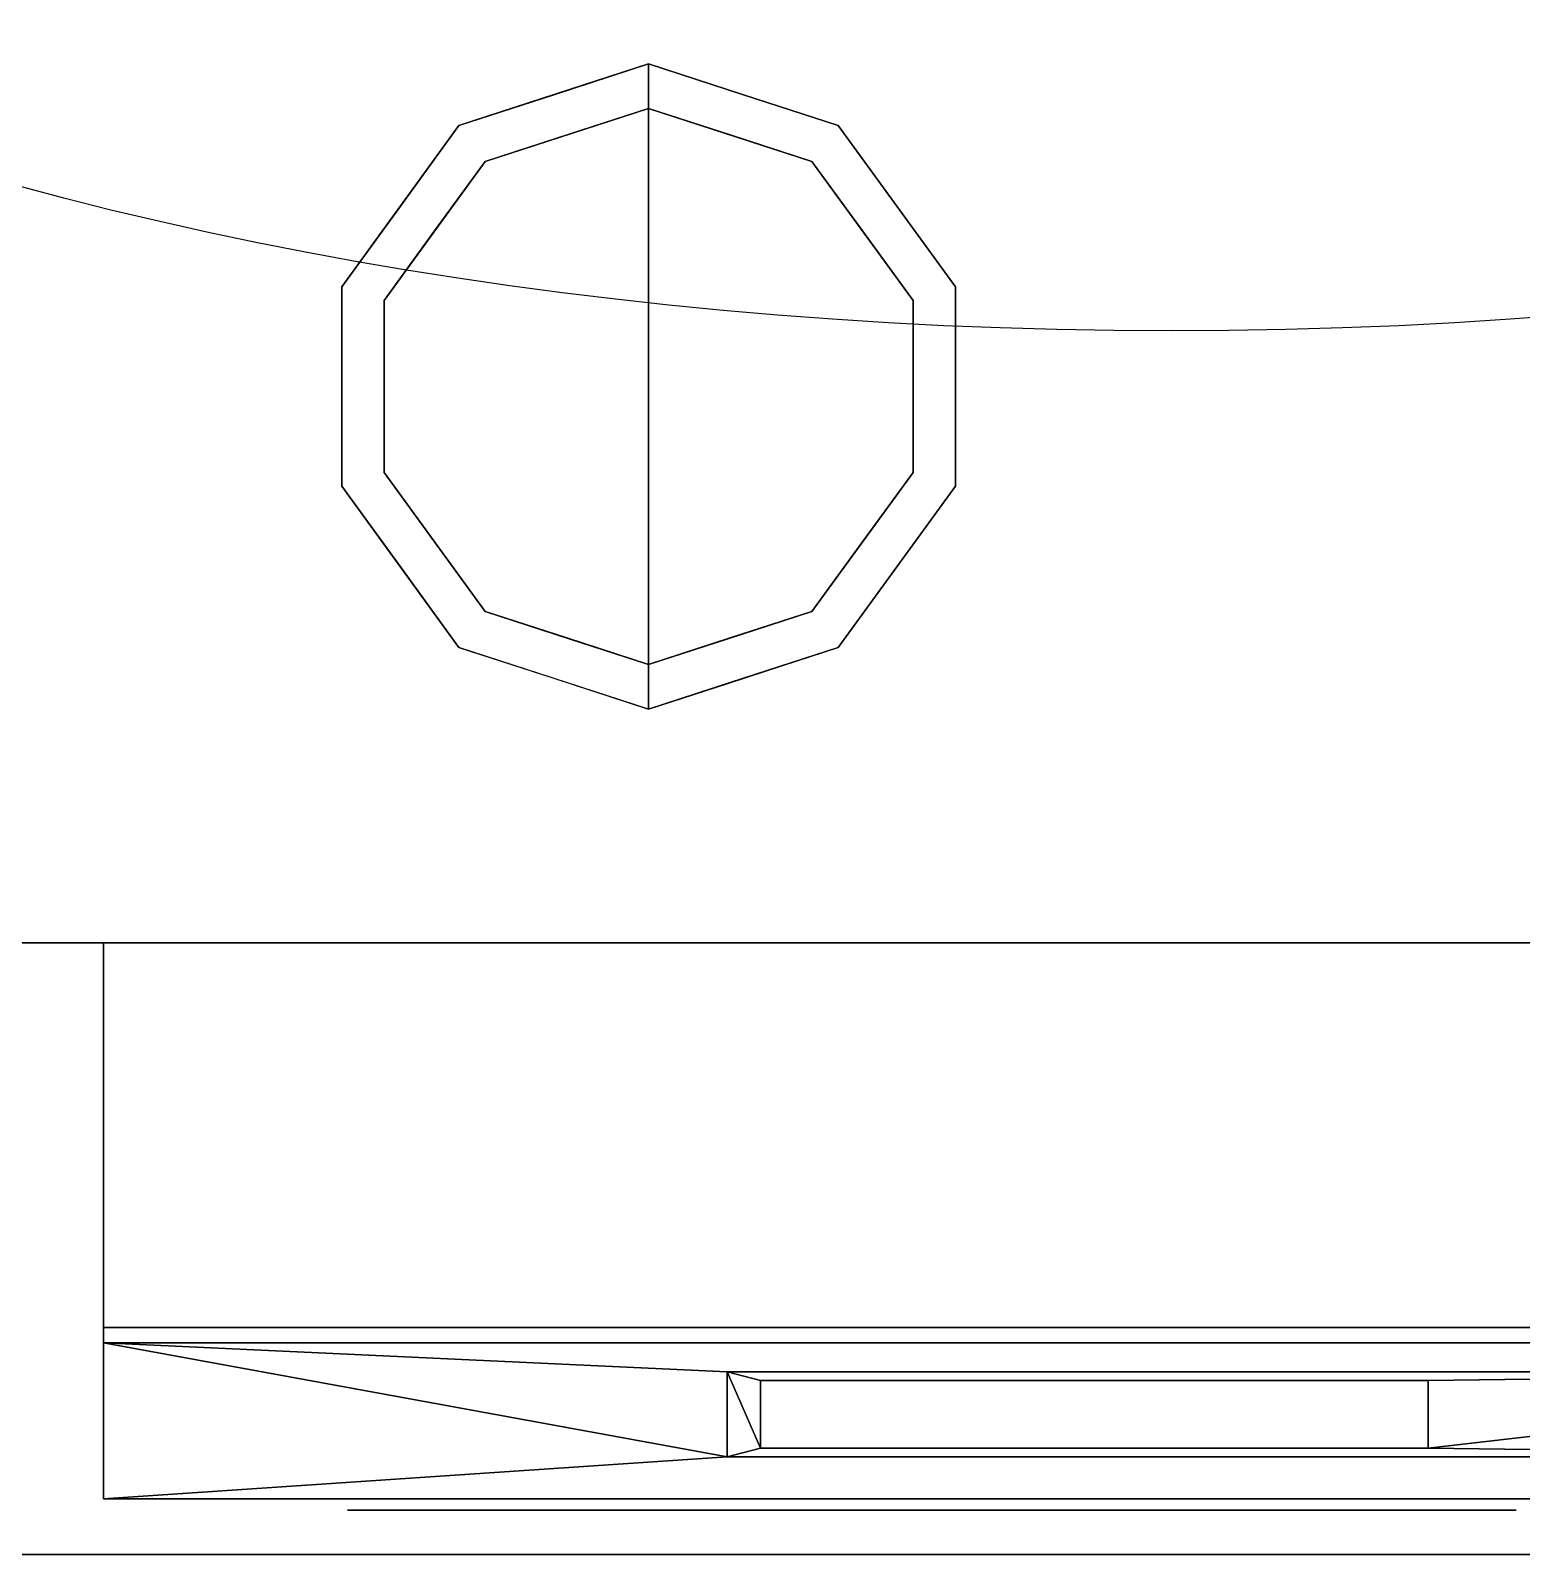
# Model space of a CAD drawing. Header units: millimetres. Extents: x -1 to 2254, y -1098 to 1.
# Drawn here: x 1850.4 to 1984.5, y -700 to -563 of the extents above; entities that cross this region are included whole.
import ezdxf

# ---------------------------------------------------------------- set-up
doc = ezdxf.new("R2010")
doc.units = ezdxf.units.MM
doc.linetypes.add('NASCOSTA', pattern=[9.525, 6.35, -3.175])
for name, color, linetype in [('IQ_200_2D', 1, 'Continuous'), ('IQ_200_3D', 1, 'Continuous'), ('IQ_204_2D', 7, 'Continuous'), ('IQ_204_3D', 7, 'Continuous'), ('IQ_BLACK_3D', 250, 'Continuous'), ('IQ_BLUE_3D', 5, 'Continuous'), ('IQ_DARKGRAY_3D', 252, 'Continuous'), ('IQ_GRAY_3D', 9, 'Continuous')]:
    doc.layers.add(name, color=color, linetype=linetype)

# ---------------------------------------------------------------- blocks, each defined once
blk = doc.blocks.new('hpp_elx_bi_tn_r')
at = {"layer": 'IQ_200_3D'}
mesh = blk.add_polyface(dxfattribs=at)
corners = [(0, -50, 568.83), (0, -34.6, 626.33), (0, -34.6, 675), (0, 0, 675), (0, 0, 47), (0, -50, 47)]
mesh.append_faces([[corners[k] for k in face] for face in [(1, 3, 0)]], dxfattribs={"vtx0": -1, "vtx1": -1})
mesh.append_faces([[corners[k] for k in face] for face in [(4, 5, 0, 3), (1, 2, 3)]], dxfattribs={"vtx2": -1})
mesh = blk.add_polyface(dxfattribs=at)
corners = [(369, -50, 47), (0, -50, 47), (0, 0, 47), (369, 0, 47)]
mesh.append_faces([[corners[k] for k in face] for face in [(0, 1, 2, 3)]])
mesh = blk.add_polyface(dxfattribs=at)
corners = [(369, 0, 675), (0, 0, 675), (0, -34.6, 675), (369, -34.6, 675)]
mesh.append_faces([[corners[k] for k in face] for face in [(0, 1, 2, 3)]])
mesh = blk.add_polyface(dxfattribs=at)
corners = [(369, -34.6, 675), (0, -34.6, 675), (0, -34.6, 626.33), (369, -34.6, 626.33)]
mesh.append_faces([[corners[k] for k in face] for face in [(0, 1, 2, 3)]])
mesh = blk.add_polyface(dxfattribs=at)
corners = [(369, -50, 47), (0, -50, 47), (0, -50, 568.83), (369, -50, 568.83)]
mesh.append_faces([[corners[k] for k in face] for face in [(0, 1, 2, 3)]])
at = {"layer": 'IQ_BLACK_3D'}
mesh = blk.add_polyface(dxfattribs=at)
corners = [(119.07, -45.45, 585.8), (119.07, -39.37, 608.52), (59.07, -39.37, 608.52), (59.07, -45.45, 585.8)]
mesh.append_faces([[corners[k] for k in face] for face in [(0, 1, 2, 3)]])
mesh = blk.add_polyface(dxfattribs=at)
corners = [(21.95, -51, 557.65), (21.95, -51, 549.65), (126.98, -51, 549.65), (126.98, -51, 557.65)]
mesh.append_faces([[corners[k] for k in face] for face in [(0, 1, 2, 3)]])
mesh = blk.add_polyface(dxfattribs=at)
corners = [(21.95, -51, 545.65), (21.95, -51, 537.64), (126.98, -51, 537.64), (126.98, -51, 545.65)]
mesh.append_faces([[corners[k] for k in face] for face in [(0, 1, 2, 3)]])
mesh = blk.add_polyface(dxfattribs=at)
corners = [(21.95, -51, 533.64), (21.95, -51, 525.64), (126.98, -51, 525.64), (126.98, -51, 533.64)]
mesh.append_faces([[corners[k] for k in face] for face in [(0, 1, 2, 3)]])
mesh = blk.add_polyface(dxfattribs=at)
corners = [(21.95, -51, 521.64), (21.95, -51, 513.64), (126.98, -51, 513.64), (126.98, -51, 521.64)]
mesh.append_faces([[corners[k] for k in face] for face in [(0, 1, 2, 3)]])
mesh = blk.add_polyface(dxfattribs=at)
corners = [(21.95, -51, 509.64), (21.95, -51, 501.63), (126.98, -51, 501.63), (126.98, -51, 509.64)]
mesh.append_faces([[corners[k] for k in face] for face in [(0, 1, 2, 3)]])
mesh = blk.add_polyface(dxfattribs=at)
corners = [(21.95, -51, 497.63), (21.95, -51, 489.63), (126.98, -51, 489.63), (126.98, -51, 497.63)]
mesh.append_faces([[corners[k] for k in face] for face in [(0, 1, 2, 3)]])
mesh = blk.add_polyface(dxfattribs=at)
corners = [(21.95, -51, 485.63), (21.95, -51, 477.63), (126.98, -51, 477.63), (126.98, -51, 485.63)]
mesh.append_faces([[corners[k] for k in face] for face in [(0, 1, 2, 3)]])
mesh = blk.add_polyface(dxfattribs=at)
corners = [(21.95, -51, 473.62), (21.95, -51, 465.62), (126.98, -51, 465.62), (126.98, -51, 473.62)]
mesh.append_faces([[corners[k] for k in face] for face in [(0, 1, 2, 3)]])
mesh = blk.add_polyface(dxfattribs=at)
corners = [(21.95, -51, 461.62), (21.95, -51, 453.62), (126.98, -51, 453.62), (126.98, -51, 461.62)]
mesh.append_faces([[corners[k] for k in face] for face in [(0, 1, 2, 3)]])
mesh = blk.add_polyface(dxfattribs=at)
corners = [(21.95, -51, 449.62), (21.95, -51, 441.62), (126.98, -51, 441.62), (126.98, -51, 449.62)]
mesh.append_faces([[corners[k] for k in face] for face in [(0, 1, 2, 3)]])
mesh = blk.add_polyface(dxfattribs=at)
corners = [(21.95, -51, 437.61), (21.95, -51, 429.61), (126.98, -51, 429.61), (126.98, -51, 437.61)]
mesh.append_faces([[corners[k] for k in face] for face in [(0, 1, 2, 3)]])
mesh = blk.add_polyface(dxfattribs=at)
corners = [(21.95, -51, 425.61), (21.95, -51, 417.61), (126.98, -51, 417.61), (126.98, -51, 425.61)]
mesh.append_faces([[corners[k] for k in face] for face in [(0, 1, 2, 3)]])
mesh = blk.add_polyface(dxfattribs=at)
corners = [(21.95, -51, 413.61), (21.95, -51, 405.6), (126.98, -51, 405.6), (126.98, -51, 413.61)]
mesh.append_faces([[corners[k] for k in face] for face in [(0, 1, 2, 3)]])
mesh = blk.add_polyface(dxfattribs=at)
corners = [(21.95, -51, 401.6), (21.95, -51, 393.6), (126.98, -51, 393.6), (126.98, -51, 401.6)]
mesh.append_faces([[corners[k] for k in face] for face in [(0, 1, 2, 3)]])
mesh = blk.add_polyface(dxfattribs=at)
corners = [(21.95, -51, 389.6), (21.95, -51, 381.6), (126.98, -51, 381.6), (126.98, -51, 389.6)]
mesh.append_faces([[corners[k] for k in face] for face in [(0, 1, 2, 3)]])
mesh = blk.add_polyface(dxfattribs=at)
corners = [(21.95, -51, 377.6), (21.95, -51, 369.59), (126.98, -51, 369.59), (126.98, -51, 377.6)]
mesh.append_faces([[corners[k] for k in face] for face in [(0, 1, 2, 3)]])
mesh = blk.add_polyface(dxfattribs=at)
corners = [(21.95, -51, 151.53), (21.95, -51, 143.53), (126.98, -51, 143.53), (126.98, -51, 151.53)]
mesh.append_faces([[corners[k] for k in face] for face in [(0, 1, 2, 3)]])
mesh = blk.add_polyface(dxfattribs=at)
corners = [(21.95, -51, 139.53), (21.95, -51, 131.52), (126.98, -51, 131.52), (126.98, -51, 139.53)]
mesh.append_faces([[corners[k] for k in face] for face in [(0, 1, 2, 3)]])
mesh = blk.add_polyface(dxfattribs=at)
corners = [(21.95, -51, 127.52), (21.95, -51, 119.52), (126.98, -51, 119.52), (126.98, -51, 127.52)]
mesh.append_faces([[corners[k] for k in face] for face in [(0, 1, 2, 3)]])
mesh = blk.add_polyface(dxfattribs=at)
corners = [(21.95, -51, 115.52), (21.95, -51, 107.52), (126.98, -51, 107.52), (126.98, -51, 115.52)]
mesh.append_faces([[corners[k] for k in face] for face in [(0, 1, 2, 3)]])
mesh = blk.add_polyface(dxfattribs=at)
corners = [(21.95, -51, 103.52), (21.95, -51, 95.51), (126.98, -51, 95.51), (126.98, -51, 103.52)]
mesh.append_faces([[corners[k] for k in face] for face in [(0, 1, 2, 3)]])
mesh = blk.add_polyface(dxfattribs=at)
corners = [(21.95, -51, 91.51), (21.95, -51, 83.51), (126.98, -51, 83.51), (126.98, -51, 91.51)]
mesh.append_faces([[corners[k] for k in face] for face in [(0, 1, 2, 3)]])
mesh = blk.add_polyface(dxfattribs=at)
corners = [(21.95, -51, 79.51), (21.95, -51, 71.51), (126.98, -51, 71.51), (126.98, -51, 79.51)]
mesh.append_faces([[corners[k] for k in face] for face in [(0, 1, 2, 3)]])
mesh = blk.add_polyface(dxfattribs=at)
corners = [(21.95, -51, 67.51), (21.95, -51, 59.5), (126.98, -51, 59.5), (126.98, -51, 67.51)]
mesh.append_faces([[corners[k] for k in face] for face in [(0, 1, 2, 3)]])
mesh = blk.add_polyface(dxfattribs=at)
corners = [(21.95, -51, 247.56), (21.95, -51, 239.56), (126.98, -51, 239.56), (126.98, -51, 247.56)]
mesh.append_faces([[corners[k] for k in face] for face in [(0, 1, 2, 3)]])
mesh = blk.add_polyface(dxfattribs=at)
corners = [(21.95, -51, 235.56), (21.95, -51, 227.55), (126.98, -51, 227.55), (126.98, -51, 235.56)]
mesh.append_faces([[corners[k] for k in face] for face in [(0, 1, 2, 3)]])
mesh = blk.add_polyface(dxfattribs=at)
corners = [(21.95, -51, 223.55), (21.95, -51, 215.55), (126.98, -51, 215.55), (126.98, -51, 223.55)]
mesh.append_faces([[corners[k] for k in face] for face in [(0, 1, 2, 3)]])
mesh = blk.add_polyface(dxfattribs=at)
corners = [(21.95, -51, 211.55), (21.95, -51, 203.55), (126.98, -51, 203.55), (126.98, -51, 211.55)]
mesh.append_faces([[corners[k] for k in face] for face in [(0, 1, 2, 3)]])
mesh = blk.add_polyface(dxfattribs=at)
corners = [(21.95, -51, 199.54), (21.95, -51, 191.54), (126.98, -51, 191.54), (126.98, -51, 199.54)]
mesh.append_faces([[corners[k] for k in face] for face in [(0, 1, 2, 3)]])
mesh = blk.add_polyface(dxfattribs=at)
corners = [(21.95, -51, 187.54), (21.95, -51, 179.54), (126.98, -51, 179.54), (126.98, -51, 187.54)]
mesh.append_faces([[corners[k] for k in face] for face in [(0, 1, 2, 3)]])
mesh = blk.add_polyface(dxfattribs=at)
corners = [(21.95, -51, 175.54), (21.95, -51, 167.54), (126.98, -51, 167.54), (126.98, -51, 175.54)]
mesh.append_faces([[corners[k] for k in face] for face in [(0, 1, 2, 3)]])
mesh = blk.add_polyface(dxfattribs=at)
corners = [(21.95, -51, 163.53), (21.95, -51, 155.53), (126.98, -51, 155.53), (126.98, -51, 163.53)]
mesh.append_faces([[corners[k] for k in face] for face in [(0, 1, 2, 3)]])
at = {"layer": 'IQ_BLUE_3D'}
mesh = blk.add_polyface(dxfattribs=at)
corners = [(369, -35.97, 621.21), (369, -34.6, 626.33), (0, -34.6, 626.33), (0, -35.97, 621.21), (214.63, -35.97, 621.21), (223.47, -37.29, 616.28), (333.85, -37.29, 616.28), (342.69, -35.97, 621.21)]
mesh.append_faces([[corners[k] for k in face] for face in [(5, 6, 7, 4), (2, 3, 4, 1)]], dxfattribs={"vtx2": -1})
mesh.append_faces([[corners[k] for k in face] for face in [(7, 0, 1, 4)]], dxfattribs={"vtx2": -1, "vtx3": -1})
at = {"layer": 'IQ_DARKGRAY_3D'}
mesh = blk.add_polyface(dxfattribs=at)
corners = [(56.07, -38.59, 611.42), (56.07, -46.23, 582.9), (178.75, -46.23, 582.9), (178.75, -38.59, 611.42), (59.07, -45.45, 585.8), (59.07, -39.37, 608.52), (119.07, -39.37, 608.52), (119.07, -45.45, 585.8)]
mesh.append_faces([[corners[k] for k in face] for face in [(5, 0, 4), (1, 4, 0)]], dxfattribs={"vtx0": -1, "vtx1": -1})
mesh.append_faces([[corners[k] for k in face] for face in [(3, 6, 7), (6, 3, 0, 5), (7, 2, 3)]], dxfattribs={"vtx0": -1, "vtx2": -1})
mesh.append_faces([[corners[k] for k in face] for face in [(1, 2, 7, 4)]], dxfattribs={"vtx1": -1, "vtx3": -1})
at = {"layer": 'IQ_GRAY_3D'}
mesh = blk.add_polyface(dxfattribs=at)
corners = [(369, -35.97, 621.21), (342.69, -35.97, 621.21), (333.85, -37.29, 616.28), (223.47, -37.29, 616.28), (214.63, -35.97, 621.21), (0, -35.97, 621.21), (0, -50, 568.83), (369, -50, 568.83), (56.07, -38.59, 611.42), (178.75, -38.59, 611.42), (178.75, -46.23, 582.9), (56.07, -46.23, 582.9)]
mesh.append_faces([[corners[k] for k in face] for face in [(2, 7, 1), (4, 10, 3), (8, 5, 11), (6, 11, 5)]], dxfattribs={"vtx0": -1, "vtx1": -1})
mesh.append_faces([[corners[k] for k in face] for face in [(7, 3, 10)]], dxfattribs={"vtx0": -1, "vtx1": -1, "vtx2": -1})
mesh.append_faces([[corners[k] for k in face] for face in [(7, 2, 3)]], dxfattribs={"vtx0": -1, "vtx2": -1})
mesh.append_faces([[corners[k] for k in face] for face in [(9, 10, 4)]], dxfattribs={"vtx1": -1, "vtx2": -1})
mesh.append_faces([[corners[k] for k in face] for face in [(8, 9, 4, 5), (10, 11, 6, 7)]], dxfattribs={"vtx1": -1, "vtx3": -1})
mesh.append_faces([[corners[k] for k in face] for face in [(7, 0, 1)]], dxfattribs={"vtx2": -1})
blk = doc.blocks.new('ice_ref')
at = {"layer": 'IQ_204_2D'}
blk.add_ellipse((0, 0), major_axis=(-200, 0), ratio=0.45, dxfattribs=at)

msp = doc.modelspace()

# ---------------------------------------------------------------- linework, layer by layer
at = {"layer": 'IQ_200_2D'}
msp.add_lwpolyline([(0, 0), (2253, 0), (2253, -700), (0, -700)], close=True, dxfattribs=at)
at = {"layer": 'IQ_200_3D'}
for points in [[(2253, -700, 850), (0, -700, 850), (0, 0, 850), (2253, 0, 850)], [(2253, 0, 900), (0, 0, 900), (0, -700, 900), (2253, -700, 900)], [(2251, -645, 150), (2, -645, 150), (2, 0, 150), (2251, 0, 150)], [(2253, -700, 900), (0, -700, 900), (0, -700, 850), (2253, -700, 850)]]:
    msp.add_3dface(points, dxfattribs=at)
for points, invisible_edges in [([(27, -645, 198), (2, -645, 198), (2, -645, 150), (2251, -645, 150)], 8), ([(2251, -645, 150), (2251, -645, 198), (2226, -645, 198), (27, -645, 198)], 12), ([(2226, -645, 198), (2226, -645, 850), (27, -645, 850), (27, -645, 198)], 8), ([(2226, -645, 198), (2226, -645, 850), (27, -645, 850), (27, -645, 198)], 4)]:
    msp.add_3dface(points, dxfattribs=dict(at, invisible_edges=invisible_edges))
at = {"layer": 'IQ_204_2D', "linetype": 'NASCOSTA', "ltscale": 10}
msp.add_line((2, -645), (2251, -645), dxfattribs=at)
at = {"layer": 'IQ_204_2D', "linetype": 'NASCOSTA', "ltscale": 5}
msp.add_line((1857, -645), (1857, -695), dxfattribs=at)
at = {"layer": 'IQ_204_2D', "color": 7, "linetype": 'NASCOSTA', "ltscale": 10}
msp.add_lwpolyline([(2, 0), (2251, 0), (2251, -645), (2, -645)], close=True, dxfattribs=at)
at = {"layer": 'IQ_204_3D'}
for points, invisible_edges in [([(1906, -566, 25), (1906, -570, 25), (1891.31, -574.77, 25), (1888.95, -571.54, 25)], 4), ([(1897.48, -568.77, 150), (1897.48, -568.77, 150), (1906, -566, 150), (1898.88, -568.31, 25)], 13), ([(1906, -566, 150), (1906, -566, 150), (1906, -566, 25), (1898.88, -568.31, 25)], 9), ([(1914.52, -568.77, 150), (1914.52, -568.77, 25), (1906, -566, 25), (1906, -566, 150)], 1), ([(1906, -566, 25), (1923.05, -571.54, 25), (1920.69, -574.77, 25), (1906, -570, 25)], 2), ([(1897.48, -568.77, 150), (1897.48, -568.77, 150), (1898.88, -568.31, 25), (1893.92, -569.93, 25)], 11), ([(1897.48, -568.77, 150), (1897.48, -568.77, 150), (1893.92, -569.93, 25), (1888.95, -571.54, 150)], 6), ([(1923.05, -571.54, 25), (1914.52, -568.77, 25), (1914.52, -568.77, 150), (1923.05, -571.54, 150)], 10), ([(1906, -570), (1906, -595), (1882.22, -587.27), (1891.31, -574.77)], 2), ([(1888.95, -571.54, 25), (1888.95, -571.54, 25), (1888.95, -571.54, 150), (1893.92, -569.93, 25)], 6), ([(1898.65, -572.39, 25), (1898.65, -572.39, 25), (1906, -570, 25), (1898.87, -572.32)], 13), ([(1906, -570, 25), (1906, -570, 25), (1906, -570), (1898.87, -572.32)], 9), ([(1906, -570), (1906, -570, 25), (1913.35, -572.39, 25), (1913.35, -572.39)], 4), ([(1929.78, -587.27), (1906, -595), (1906, -570), (1920.69, -574.77)], 1), ([(1888.95, -571.54, 25), (1891.31, -574.77, 25), (1882.22, -587.27, 25), (1878.42, -586.04, 25)], 5), ([(1883.69, -578.79, 150), (1888.95, -571.54, 150), (1888.95, -571.54, 25), (1883.69, -578.79, 25)], 10), ([(1898.87, -572.32), (1898.87, -572.32), (1891.31, -574.77), (1898.65, -572.39, 25)], 13), ([(1891.31, -574.77, 25), (1891.31, -574.77, 25), (1898.65, -572.39, 25), (1891.31, -574.77)], 13), ([(1913.35, -572.39), (1913.35, -572.39, 25), (1920.69, -574.77, 25), (1920.69, -574.77)], 5), ([(1923.05, -571.54, 25), (1933.58, -586.04, 25), (1929.78, -587.27, 25), (1920.69, -574.77, 25)], 10), ([(1923.05, -571.54, 150), (1928.31, -578.79, 150), (1928.31, -578.79, 25), (1923.05, -571.54, 25)], 10), ([(1891.31, -574.77, 25), (1891.31, -574.77), (1886.76, -581.02), (1886.76, -581.02, 25)], 5), ([(1920.69, -574.77), (1920.69, -574.77, 25), (1925.24, -581.02, 25), (1925.24, -581.02)], 5), ([(1883.69, -578.79, 25), (1878.42, -586.04, 25), (1878.42, -586.04, 150), (1883.69, -578.79, 150)], 10), ([(1928.31, -578.79, 150), (1933.58, -586.04, 150), (1933.58, -586.04, 25), (1928.31, -578.79, 25)], 10), ([(1886.76, -581.02, 25), (1886.76, -581.02), (1882.22, -587.27), (1882.22, -587.27, 25)], 5), ([(1925.24, -581.02), (1925.24, -581.02, 25), (1929.78, -587.27, 25), (1929.78, -587.27)], 5), ([(1878.42, -595, 150), (1878.42, -586.04, 150), (1878.42, -586.04, 25), (1878.42, -595, 25)], 10), ([(1878.42, -586.04, 25), (1882.22, -587.27, 25), (1882.22, -602.73, 25), (1878.42, -603.96, 25)], 5), ([(1933.58, -586.04, 25), (1933.58, -603.96, 25), (1929.78, -602.73, 25), (1929.78, -587.27, 25)], 10), ([(1933.58, -595, 25), (1933.58, -586.04, 25), (1933.58, -586.04, 150), (1933.58, -595, 150)], 10), ([(1882.22, -587.27), (1882.22, -595), (1882.22, -602.73, 25), (1882.22, -595, 25)], 10), ([(1882.22, -595, 25), (1882.22, -595, 25), (1882.22, -587.27, 25), (1882.22, -587.27)], 13), ([(1882.22, -587.27), (1882.22, -587.27), (1906, -595), (1882.22, -602.73)], 6), ([(1906, -595), (1906, -595), (1929.78, -587.27), (1929.78, -602.73)], 11), ([(1929.78, -587.27), (1929.78, -587.27, 25), (1929.78, -595, 25), (1929.78, -595)], 5), ([(1878.42, -595, 25), (1878.42, -603.96, 25), (1878.42, -603.96, 150), (1878.42, -595, 150)], 10), ([(1882.22, -602.73, 25), (1882.22, -602.73, 25), (1882.22, -595), (1882.22, -602.73)], 11), ([(1882.22, -602.73), (1906, -595), (1906, -620), (1891.31, -615.23)], 1), ([(1906, -620), (1906, -595), (1929.78, -602.73), (1920.69, -615.23)], 2), ([(1929.78, -595), (1929.78, -595, 25), (1929.78, -602.73, 25), (1929.78, -602.73)], 5), ([(1933.58, -603.96, 25), (1933.58, -595, 25), (1933.58, -595, 150), (1933.58, -603.96, 150)], 10), ([(1882.22, -602.73, 25), (1891.31, -615.23, 25), (1888.95, -618.46, 25), (1878.42, -603.96, 25)], 10), ([(1882.22, -602.73, 25), (1882.22, -602.73), (1886.76, -608.98), (1886.76, -608.98, 25)], 5), ([(1929.78, -602.73, 25), (1933.58, -603.96, 25), (1923.05, -618.46, 25), (1920.69, -615.23, 25)], 5), ([(1925.24, -608.98), (1929.78, -602.73), (1929.78, -602.73, 25), (1925.24, -608.98, 25)], 10), ([(1878.42, -603.96, 25), (1883.69, -611.21, 25), (1883.69, -611.21, 150), (1878.42, -603.96, 150)], 10), ([(1933.58, -603.96, 150), (1928.31, -611.21, 150), (1928.31, -611.21, 25), (1933.58, -603.96, 25)], 10), ([(1891.31, -615.23), (1891.31, -615.23, 25), (1886.76, -608.98, 25), (1886.76, -608.98)], 5), ([(1920.69, -615.23), (1925.24, -608.98), (1925.24, -608.98, 25), (1920.69, -615.23, 25)], 10), ([(1883.69, -611.21, 25), (1888.95, -618.46, 25), (1888.95, -618.46, 150), (1883.69, -611.21, 150)], 10), ([(1923.05, -618.46, 25), (1928.31, -611.21, 25), (1928.31, -611.21, 150), (1923.05, -618.46, 150)], 10), ([(1891.31, -615.23, 25), (1906, -620, 25), (1906, -624, 25), (1888.95, -618.46, 25)], 8), ([(1891.31, -615.23), (1891.31, -615.23), (1898.65, -617.61, 25), (1891.31, -615.23, 25)], 11), ([(1898.87, -617.68), (1898.87, -617.68), (1898.65, -617.61, 25), (1891.31, -615.23)], 6), ([(1920.69, -615.23, 25), (1923.05, -618.46, 25), (1906, -624, 25), (1906, -620, 25)], 1), ([(1913.13, -617.68), (1913.13, -617.68), (1920.69, -615.23), (1913.35, -617.61, 25)], 13), ([(1920.69, -615.23, 25), (1920.69, -615.23, 25), (1913.35, -617.61, 25), (1920.69, -615.23)], 13), ([(1906, -620, 25), (1906, -620, 25), (1898.65, -617.61, 25), (1898.87, -617.68)], 13), ([(1898.87, -617.68), (1898.87, -617.68), (1906, -620), (1906, -620, 25)], 9), ([(1913.35, -617.61, 25), (1913.35, -617.61, 25), (1906, -620, 25), (1913.13, -617.68)], 13), ([(1906, -620, 25), (1906, -620, 25), (1906, -620), (1913.13, -617.68)], 9), ([(1888.95, -618.46, 150), (1888.95, -618.46, 150), (1888.95, -618.46, 25), (1893.92, -620.07, 150)], 6), ([(1897.48, -621.23, 25), (1897.48, -621.23, 25), (1893.92, -620.07, 150), (1888.95, -618.46, 25)], 6), ([(1914.52, -621.23, 150), (1914.52, -621.23, 150), (1918.08, -620.07, 25), (1923.05, -618.46, 150)], 6), ([(1923.05, -618.46, 25), (1923.05, -618.46, 25), (1923.05, -618.46, 150), (1918.08, -620.07, 25)], 6), ([(1897.48, -621.23, 25), (1897.48, -621.23, 25), (1898.88, -621.69, 150), (1893.92, -620.07, 150)], 11), ([(1914.52, -621.23, 150), (1914.52, -621.23, 150), (1913.12, -621.69, 25), (1918.08, -620.07, 25)], 11), ([(1897.48, -621.23, 25), (1897.48, -621.23, 25), (1906, -624, 25), (1898.88, -621.69, 150)], 13), ([(1906, -624, 150), (1906, -624, 150), (1898.88, -621.69, 150), (1906, -624, 25)], 4), ([(1914.52, -621.23, 150), (1914.52, -621.23, 150), (1906, -624, 150), (1913.12, -621.69, 25)], 13), ([(1906, -624, 150), (1906, -624, 150), (1906, -624, 25), (1913.12, -621.69, 25)], 9)]:
    msp.add_3dface(points, dxfattribs=dict(at, invisible_edges=invisible_edges))

# ---------------------------------------------------------------- block references
msp.add_blockref('hpp_elx_bi_tn_r', (1857, -645, 150))
at = {"layer": 'IQ_204_2D'}
msp.add_blockref('ice_ref', (1953, -500), dxfattribs=at)

doc.saveas('drawing.dxf')
